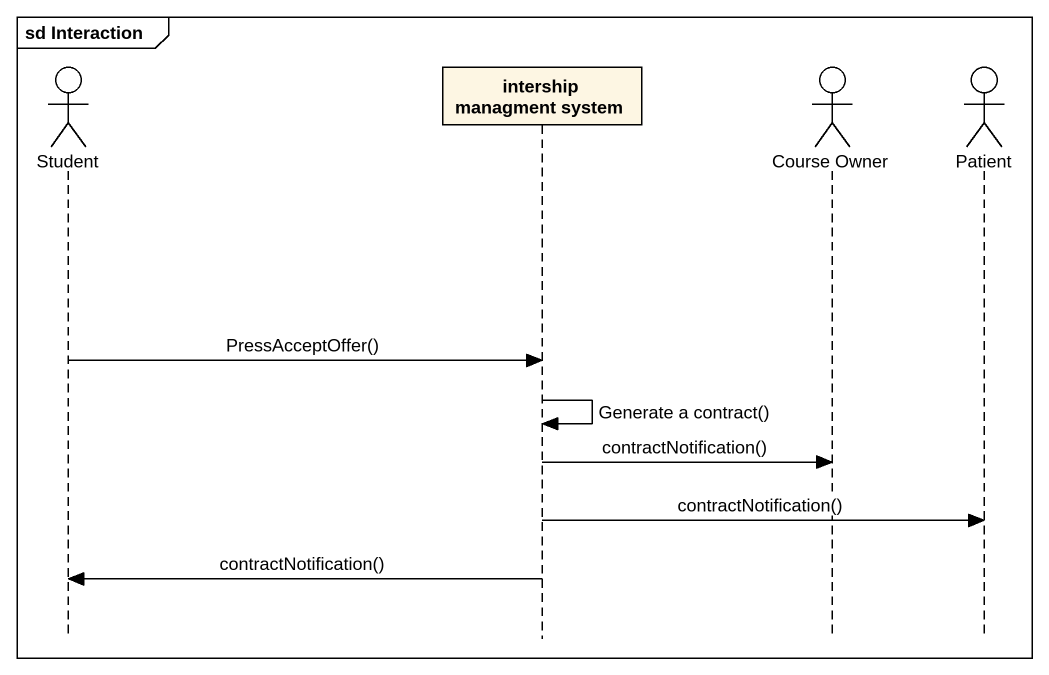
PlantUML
@startuml
mainframe sd Interaction
hide footbox
actor Student
participant "intership managment system" as intership_managment_system
actor "Course Owner" as Course_Owner
actor Patient

Student -> intership_managment_system : PressAcceptOffer()
intership_managment_system -> intership_managment_system : Generate a contract()
intership_managment_system -> Course_Owner : contractNotification()
intership_managment_system -> Patient : contractNotification()
intership_managment_system -> Student : contractNotification()
@enduml
